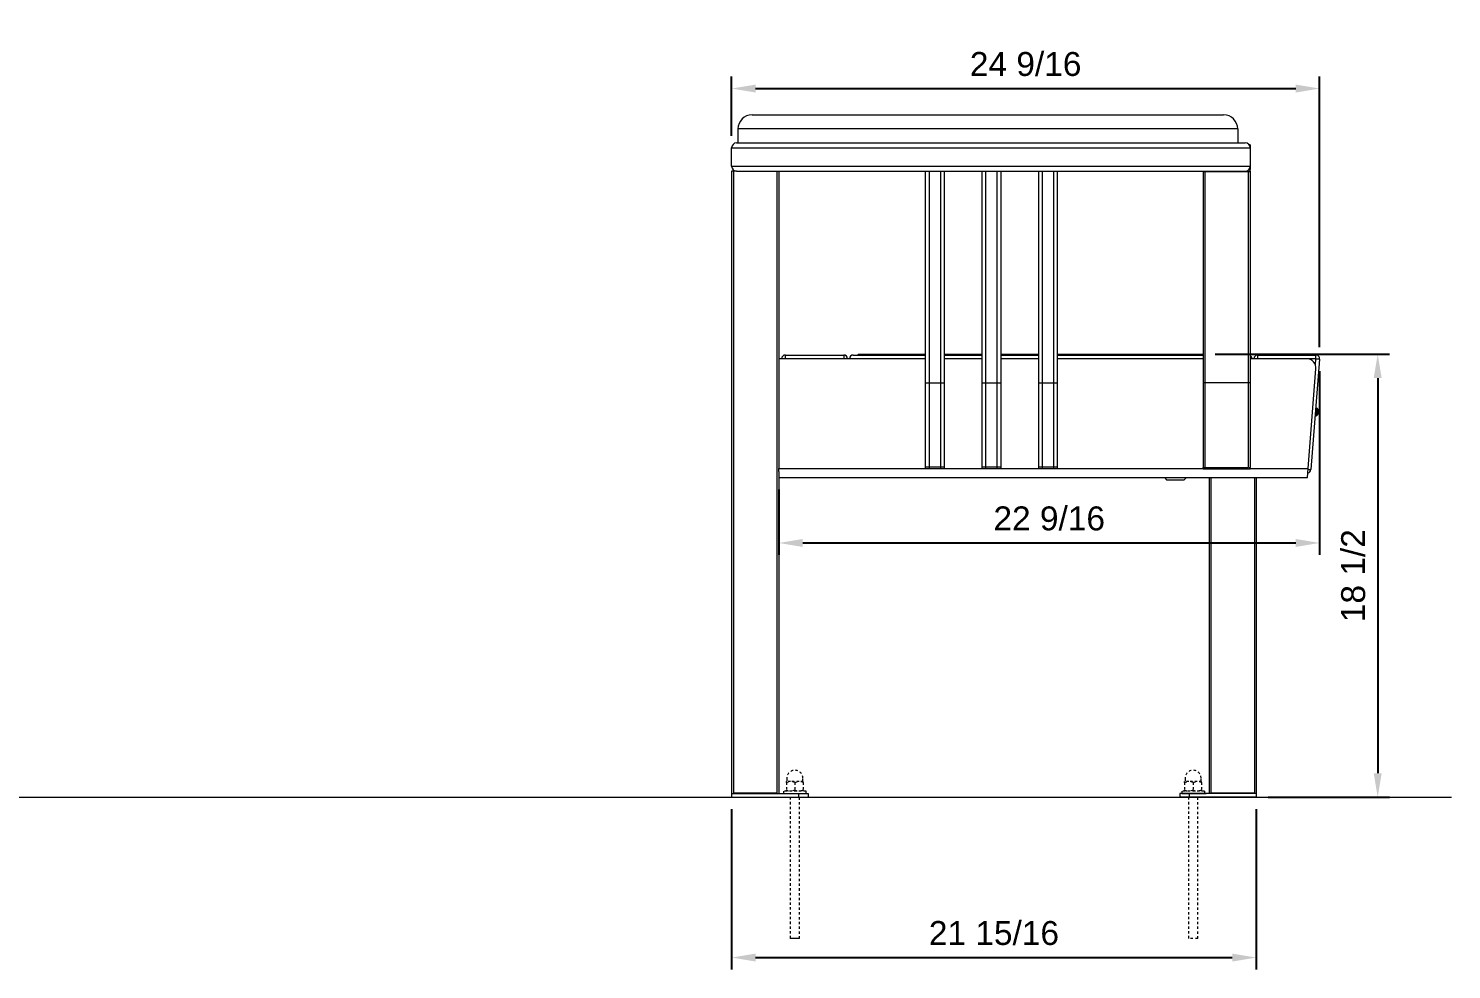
# Model space of a CAD drawing. Header units: inches. Extents: x -1 to 190, y -8 to 118.
# Drawn here: x 125.2 to 184.6, y 78.8 to 118.1 of the extents above; entities that cross this region are included whole.
import ezdxf

# ---------------------------------------------------------------- set-up
doc = ezdxf.new("R2010")
doc.units = ezdxf.units.IN
doc.linetypes.add('HIDDEN', pattern=[1.905, 1.27, -0.635])
for name, color, linetype, lineweight in [('ZANO_R', 7, 'Continuous', 0), ('ZANO_R_przerywana', 250, 'HIDDEN', 0), ('ZANO_W', 1, 'Continuous', 0)]:
    doc.layers.add(name, color=color, linetype=linetype, lineweight=lineweight)
doc.styles.get("Standard").update_dxf_attribs({"font": 'ARIALUNI.TTF'})
doc.dimstyles.new('amerykanie', dxfattribs={"dimtxt": 50, "dimasz": 50, "dimexe": 0.5, "dimexo": 0.5, "dimgap": 1, "dimtad": 1, "dimdec": 0, "dimzin": 0, "dimlunit": 5, "dimtxsty": 'Standard', "dimcen": 0.09, "dimclrd": 1, "dimclre": 1, "dimclrt": 1, "dimazin": 0, "dimtfac": 1, "dimtdec": 0, "dimtmove": 0, "dimatfit": 3, "dimfxl": 1, "dimtzin": 0, "dimarcsym": 1})

# ---------------------------------------------------------------- blocks, each defined once
blk = doc.blocks.new('*D370')
at = {"layer": 'ZANO_W', "color": 1, "lineweight": -2}
for p, q in [((179.104, 103.813), (179.104, 96.132)), ((156.512, 98.864), (156.512, 96.132)), ((157.512, 96.632), (178.104, 96.632))]:
    blk.add_line(p, q, dxfattribs=at)
at = {"layer": 'ZANO_W', "color": 1}
for points in [[(157.512, 96.798), (157.512, 96.465), (156.512, 96.632)], [(178.104, 96.465), (178.104, 96.798), (179.104, 96.632)]]:
    blk.add_solid(points, dxfattribs=at)
at = {"layer": 'ZANO_W', "color": 1, "insert": (167.808, 97.651), "char_height": 1, "attachment_point": 5}
blk.add_mtext('22 9/16', dxfattribs=at)
blk = doc.blocks.new('*D371')
at = {"layer": 'ZANO_W', "color": 1, "lineweight": -2}
for p, q in [((174.734, 104.517), (182.028, 104.517)), ((181.528, 103.517), (181.528, 87.013)), ((176.955, 86.013), (182.028, 86.013))]:
    blk.add_line(p, q, dxfattribs=at)
at = {"layer": 'ZANO_W', "color": 1}
for points in [[(181.695, 103.517), (181.361, 103.517), (181.528, 104.517)], [(181.361, 87.013), (181.695, 87.013), (181.528, 86.013)]]:
    blk.add_solid(points, dxfattribs=at)
at = {"layer": 'ZANO_W', "color": 1, "insert": (180.509, 95.265), "char_height": 1, "attachment_point": 5, "rotation": 90}
blk.add_mtext('18 1/2', dxfattribs=at)
blk = doc.blocks.new('*D374')
at = {"layer": 'ZANO_W', "color": 1, "lineweight": -2}
for p, q in [((154.543, 113.639), (154.543, 116.115)), ((179.104, 104.813), (179.104, 116.115)), ((155.543, 115.615), (178.104, 115.615))]:
    blk.add_line(p, q, dxfattribs=at)
at = {"layer": 'ZANO_W', "color": 1}
for points in [[(155.543, 115.781), (155.543, 115.448), (154.543, 115.615)], [(178.104, 115.448), (178.104, 115.781), (179.104, 115.615)]]:
    blk.add_solid(points, dxfattribs=at)
at = {"layer": 'ZANO_W', "color": 1, "insert": (166.823, 116.634), "char_height": 1, "attachment_point": 5}
blk.add_mtext('24 9/16', dxfattribs=at)
blk = doc.blocks.new('*D381')
at = {"layer": 'ZANO_W', "color": 1, "lineweight": -2}
for p, q in [((154.543, 85.513), (154.543, 78.812)), ((176.455, 85.513), (176.455, 78.812)), ((155.543, 79.312), (175.455, 79.312))]:
    blk.add_line(p, q, dxfattribs=at)
at = {"layer": 'ZANO_W', "color": 1}
for points in [[(155.543, 79.478), (155.543, 79.145), (154.543, 79.312)], [(175.455, 79.145), (175.455, 79.478), (176.455, 79.312)]]:
    blk.add_solid(points, dxfattribs=at)
at = {"layer": 'ZANO_W', "color": 1, "insert": (165.499, 80.331), "char_height": 1, "attachment_point": 5}
blk.add_mtext('21 15/16', dxfattribs=at)

msp = doc.modelspace()

# ---------------------------------------------------------------- linework, layer by layer
at = {"layer": 'ZANO_R'}
for p, q in [((155.39775, 114.51772), (175.08873, 114.51772)), ((175.67946, 113.927), (154.80703, 113.927)), ((154.80703, 113.927), (154.80703, 113.34415)), ((175.67946, 113.927), (175.67946, 113.34415)), ((154.54282, 113.13936), (176.20289, 113.13936)), ((154.54282, 112.36747), (154.54282, 113.13936)), ((154.7476, 113.34415), (175.9981, 113.34415)), ((176.20289, 113.26408), (176.16053, 113.26408)), ((176.20289, 113.25062), (176.17003, 113.25062)), ((176.20289, 113.26408), (176.20289, 113.13936)), ((176.20289, 113.25062), (176.20289, 113.13936)), ((176.20289, 113.13936), (176.20289, 112.36747)), ((154.54282, 112.36747), (176.20289, 112.36747)), ((176.20289, 112.36747), (176.20289, 112.22895)), ((176.20289, 112.36747), (176.20289, 112.24241)), ((154.54282, 112.16268), (154.54282, 86.1706)), ((154.62158, 112.16268), (154.54282, 112.16268)), ((154.62158, 112.16268), (154.62158, 86.18014)), ((154.7476, 112.16268), (154.62158, 112.16268)), ((154.70035, 112.17168), (154.70035, 112.16268)), ((154.7476, 112.16268), (175.9981, 112.16268)), ((156.43315, 112.16268), (156.43315, 86.18014)), ((156.51192, 112.16268), (156.51192, 104.32568)), ((162.63189, 112.16268), (162.63189, 104.51707)), ((162.63191, 112.16268), (162.63191, 103.30174)), ((162.78944, 112.16268), (162.78944, 103.30174)), ((163.26202, 112.16268), (163.26202, 103.30174)), ((163.41955, 112.16268), (163.41955, 103.30174)), ((164.99481, 112.16268), (164.99481, 104.51707)), ((164.99483, 112.16268), (164.99483, 103.30174)), ((165.15235, 112.16268), (165.15235, 103.30174)), ((165.62494, 112.16268), (165.62494, 103.30174)), ((165.78246, 112.16268), (165.78246, 103.30174)), ((167.35773, 112.16268), (167.35773, 104.56212)), ((167.35774, 112.16268), (167.35774, 103.30174)), ((167.51528, 112.16268), (167.51528, 103.30174)), ((167.98785, 112.16268), (167.98785, 103.30174)), ((168.14538, 112.16268), (168.14538, 103.30174)), ((174.2338, 112.1564), (174.2338, 112.16268)), ((174.2338, 112.1564), (174.31255, 112.1564)), ((174.2338, 112.1564), (174.2338, 103.33049)), ((174.31255, 112.15638), (174.31255, 112.16268)), ((174.31255, 112.15638), (176.12412, 112.15638)), ((174.31255, 112.15638), (174.31255, 103.33049)), ((176.03092, 112.16533), (176.12412, 112.16533)), ((176.12412, 112.16533), (176.12412, 112.20605)), ((176.12412, 112.15638), (176.12412, 112.16533)), ((176.12412, 112.1564), (176.20289, 112.1564)), ((176.12412, 112.15638), (176.12412, 103.33049)), ((176.20289, 112.22895), (176.14893, 112.22895)), ((176.20289, 112.24241), (176.16026, 112.24241)), ((176.20289, 112.1564), (176.20289, 112.22895)), ((176.20289, 112.16986), (176.20289, 112.1564)), ((176.20289, 112.1564), (176.20289, 103.33049)), ((156.51192, 104.32568), (156.51192, 99.73768)), ((162.63191, 104.32568), (156.51192, 104.32568)), ((156.78759, 104.32568), (156.78759, 104.48321)), ((156.78759, 104.48321), (159.22927, 104.48321)), ((159.22927, 104.48321), (159.22927, 104.32568)), ((159.46557, 104.32583), (159.46557, 104.32568)), ((162.63191, 104.32583), (159.46557, 104.32583)), ((159.61625, 104.48321), (159.5837, 104.48321)), ((159.5837, 104.48321), (159.5837, 104.47835)), ((159.62309, 104.48335), (162.63191, 104.48335)), ((159.83969, 104.51707), (159.80597, 104.48335)), ((159.83969, 104.51707), (159.97415, 104.51707)), ((159.96018, 104.48335), (159.97415, 104.51707)), ((159.97415, 104.51707), (162.63191, 104.51707)), ((163.41955, 104.51707), (164.99483, 104.51707)), ((163.41955, 104.48335), (164.99483, 104.48335)), ((164.99483, 104.32583), (163.41955, 104.32583)), ((164.99483, 104.32568), (163.41955, 104.32568)), ((165.78246, 104.51707), (167.35774, 104.51707)), ((165.78246, 104.48335), (167.35774, 104.48335)), ((167.35774, 104.32583), (165.78246, 104.32583)), ((167.35774, 104.32568), (165.78246, 104.32568)), ((168.14538, 104.51707), (174.2338, 104.51707)), ((168.14538, 104.48335), (174.2338, 104.48335)), ((174.2338, 104.32583), (168.14538, 104.32583)), ((174.2338, 104.32568), (168.14538, 104.32568)), ((176.28165, 104.32583), (176.20289, 104.32583)), ((178.55748, 104.32568), (176.20289, 104.32568)), ((176.28165, 104.32583), (176.28165, 104.32568)), ((176.51794, 104.32568), (176.51794, 104.48321)), ((176.51794, 104.48321), (178.94674, 104.48321)), ((178.94674, 104.32568), (178.55748, 104.32568)), ((179.10378, 104.31332), (178.74045, 99.69668)), ((178.92656, 104.06924), (178.94674, 104.32568)), ((178.94674, 104.32568), (178.94674, 104.48321)), ((178.62242, 99.73768), (178.95009, 103.90096)), ((162.78944, 103.30174), (162.63191, 103.30174)), ((162.63191, 103.30174), (162.63191, 99.81645)), ((163.26202, 103.30174), (162.78944, 103.30174)), ((162.78944, 103.30174), (162.78944, 99.81645)), ((163.41955, 103.30174), (163.26202, 103.30174)), ((163.26202, 103.30174), (163.26202, 99.81645)), ((163.41955, 103.30174), (163.41955, 99.81645)), ((165.15235, 103.30174), (164.99483, 103.30174)), ((164.99483, 103.30174), (164.99483, 99.81645)), ((165.62494, 103.30174), (165.15235, 103.30174)), ((165.15235, 103.30174), (165.15235, 99.81645)), ((165.78246, 103.30174), (165.62494, 103.30174)), ((165.62494, 103.30174), (165.62494, 99.81645)), ((165.78246, 103.30174), (165.78246, 99.81645)), ((167.51528, 103.30174), (167.35774, 103.30174)), ((167.35774, 103.30174), (167.35774, 99.81645)), ((167.98785, 103.30174), (167.51528, 103.30174)), ((167.51528, 103.30174), (167.51528, 99.81645)), ((168.14538, 103.30174), (167.98785, 103.30174)), ((167.98785, 103.30174), (167.98785, 99.81645)), ((168.14538, 103.30174), (168.14538, 99.81645)), ((174.2338, 103.33049), (174.31255, 103.33049)), ((174.2338, 103.33049), (174.2338, 99.78611)), ((174.31255, 103.33049), (176.12412, 103.33049)), ((174.31255, 103.33049), (174.31255, 99.78611)), ((176.12412, 103.33049), (176.12412, 99.78611)), ((176.12412, 103.33049), (176.20289, 103.33049)), ((176.20289, 103.33049), (176.20289, 99.78611)), ((178.97603, 102.26234), (178.96221, 102.26342)), ((178.93748, 101.94934), (178.95131, 101.94825)), ((179.01158, 101.98728), (179.02171, 102.01566)), ((179.03502, 102.18474), (179.02945, 102.21436)), ((156.51192, 99.61216), (156.51192, 99.73768)), ((156.51192, 99.73768), (162.63191, 99.73768)), ((156.51192, 99.61216), (156.51192, 86.1706)), ((156.51192, 99.36355), (178.59298, 99.36355)), ((162.63191, 99.81645), (162.63191, 99.73768)), ((162.63191, 99.81645), (162.78944, 99.81645)), ((162.63191, 99.73768), (162.78944, 99.73768)), ((162.78944, 99.81645), (162.78944, 99.73768)), ((162.78944, 99.81645), (163.26202, 99.81645)), ((162.78944, 99.73768), (163.26202, 99.73768)), ((163.26202, 99.81645), (163.26202, 99.73768)), ((163.26202, 99.81645), (163.41955, 99.81645)), ((163.26202, 99.73768), (163.41955, 99.73768)), ((163.41955, 99.81645), (163.41955, 99.73768)), ((163.41955, 99.73768), (164.99483, 99.73768)), ((164.99483, 99.81645), (164.99483, 99.73768)), ((164.99483, 99.81645), (165.15235, 99.81645)), ((164.99483, 99.73768), (165.15235, 99.73768)), ((165.15235, 99.81645), (165.15235, 99.73768)), ((165.15235, 99.81645), (165.62494, 99.81645)), ((165.15235, 99.73768), (165.62494, 99.73768)), ((165.62494, 99.81645), (165.62494, 99.73768)), ((165.62494, 99.81645), (165.78246, 99.81645)), ((165.62494, 99.73768), (165.78246, 99.73768)), ((165.78246, 99.81645), (165.78246, 99.73768)), ((165.78246, 99.73768), (167.35774, 99.73768)), ((167.35774, 99.81645), (167.35774, 99.73768)), ((167.35774, 99.81645), (167.51528, 99.81645)), ((167.35774, 99.73768), (167.51528, 99.73768)), ((167.51528, 99.81645), (167.51528, 99.73768)), ((167.51528, 99.81645), (167.98785, 99.81645)), ((167.51528, 99.73768), (167.98785, 99.73768)), ((167.98785, 99.81645), (167.98785, 99.73768)), ((167.98785, 99.81645), (168.14538, 99.81645)), ((167.98785, 99.73768), (168.14538, 99.73768)), ((168.14538, 99.81645), (168.14538, 99.73768)), ((168.14538, 99.73768), (174.2338, 99.73768)), ((172.62342, 99.36355), (172.72595, 99.26102)), ((173.43483, 99.26102), (173.53737, 99.36355)), ((174.2338, 99.78611), (174.28722, 99.78611)), ((174.2338, 99.72081), (174.2338, 99.78611)), ((174.43858, 99.72081), (174.2338, 99.72081)), ((174.31255, 99.79957), (174.28722, 99.79957)), ((174.31255, 99.78611), (176.12412, 99.78611)), ((174.43858, 99.72081), (174.43858, 99.78611)), ((175.9981, 99.72081), (174.43858, 99.72081)), ((174.48583, 99.36355), (174.48583, 86.1706)), ((174.5646, 99.36355), (174.5646, 86.18014)), ((175.9981, 99.72081), (175.9981, 99.78611)), ((176.20289, 99.72081), (175.9981, 99.72081)), ((176.14946, 99.79957), (176.12412, 99.79957)), ((176.14946, 99.78611), (176.20289, 99.78611)), ((176.20289, 99.72081), (176.20289, 99.78611)), ((176.20289, 99.73768), (178.62242, 99.73768)), ((176.37617, 99.36355), (176.37617, 86.18014)), ((176.45493, 99.36355), (176.45493, 86.1706)), ((173.43483, 99.26102), (172.72595, 99.26102)), ((154.54282, 86.1706), (157.33893, 86.1706)), ((154.54282, 86.1706), (154.54282, 86.01307)), ((154.54282, 86.01307), (157.33893, 86.01307)), ((156.43315, 86.18014), (154.62158, 86.18014)), ((154.62158, 86.18014), (154.62158, 86.1706)), ((156.43315, 86.18014), (156.43315, 86.1706)), ((157.33893, 86.1706), (157.33893, 86.01307)), ((157.33893, 86.1706), (157.73275, 86.1706)), ((157.33893, 86.01307), (157.73275, 86.01307)), ((157.73275, 86.1706), (157.73275, 86.01307)), ((173.265, 86.1706), (173.265, 86.01307)), ((173.65882, 86.1706), (173.265, 86.1706)), ((173.65882, 86.01307), (173.265, 86.01307)), ((173.65882, 86.1706), (173.65882, 86.01307)), ((176.45493, 86.1706), (173.65882, 86.1706)), ((176.45493, 86.01307), (173.65882, 86.01307)), ((173.97387, 86.1706), (174.36769, 86.1706)), ((176.37617, 86.18014), (174.5646, 86.18014)), ((174.5646, 86.18014), (174.5646, 86.1706)), ((176.37617, 86.18014), (176.37617, 86.1706)), ((176.45493, 86.1706), (176.45493, 86.01307))]:
    msp.add_line(p, q, dxfattribs=at)
at = {"layer": 'ZANO_R', "flags": 128}
for points in [[(178.94674, 104.32568), (178.97738, 104.32327), (179.00683, 104.32095), (179.03399, 104.31881), (179.05778, 104.31694), (179.07731, 104.3154), (179.09183, 104.31426), (179.10077, 104.31355), (179.10378, 104.31332)], [(178.96221, 102.26342), (178.96217, 102.26299), (178.96135, 102.25257), (178.95951, 102.22917), (178.95681, 102.19485), (178.95348, 102.15267), (178.94984, 102.10639)], [(178.97603, 102.26234), (178.97599, 102.2619), (178.97517, 102.25148), (178.97333, 102.22808), (178.97063, 102.19376), (178.96731, 102.15159), (178.96367, 102.1053)], [(178.94984, 102.10639), (178.9462, 102.0601), (178.94288, 102.01792), (178.94018, 101.9836), (178.93834, 101.9602), (178.93752, 101.94978), (178.93748, 101.94934)], [(178.96367, 102.1053), (178.96003, 102.05901), (178.9567, 102.01683), (178.95401, 101.98252), (178.95216, 101.95911), (178.95134, 101.94869), (178.95131, 101.94825)], [(179.02051, 102.10082), (179.01728, 102.05981), (179.0145, 102.02433), (179.01252, 101.99918), (179.01161, 101.98776), (179.01158, 101.98728)], [(179.02945, 102.21436), (179.02942, 102.21388), (179.02851, 102.20246), (179.02653, 102.17731), (179.02374, 102.14184), (179.02051, 102.10082)], [(179.02836, 102.1002), (179.02582, 102.06785), (179.02366, 102.04042), (179.02221, 102.0221), (179.02171, 102.01566)], [(179.03502, 102.18474), (179.03451, 102.17831), (179.03307, 102.15999), (179.03091, 102.13256), (179.02836, 102.1002)], [(178.62081, 99.7061), (178.6435, 99.70431), (178.67065, 99.70218), (178.69445, 99.7003), (178.71398, 99.69877), (178.7285, 99.69762), (178.73742, 99.69692), (178.74045, 99.69668)]]:
    msp.add_lwpolyline(points, dxfattribs=at)
at = {"layer": 'ZANO_R'}
msp.add_lwpolyline([(-1.12892, 86.01307), (184.61255, 86.01307)], dxfattribs=at)
for centre, radius, start, end in [((155.39776, 113.927), 0.59073, 90, 180), ((175.08873, 113.927), 0.59073, 0, 90), ((154.7476, 113.13936), 0.20479, 90, 180), ((175.9981, 113.13936), 0.20479, 0, 90), ((154.7476, 112.36747), 0.20479, 180, 270), ((175.9981, 112.36747), 0.20479, 270, 0), ((156.78759, 104.32568), 0.15753, 90, 180), ((159.22927, 104.32568), 0.15753, 0, 90), ((159.62309, 104.32583), 0.15753, 90, 180), ((176.12412, 104.32583), 0.15753, 0, 60), ((176.51794, 104.32568), 0.15753, 90, 180), ((178.55748, 103.93186), 0.39382, 355.5, 90), ((178.94674, 104.32568), 0.15753, 355.5, 90), ((178.96066, 102.2438), 0.01969, 85.5, 175.5), ((178.97139, 102.20345), 0.05907, 10.6504767, 85.5), ((178.93903, 101.96897), 0.01969, 175.5, 265.5), ((178.95594, 102.00714), 0.05907, 265.5, 340.3495233), ((178.5834, 99.70904), 0.15753, 279.3849426, 355.5)]:
    msp.add_arc(centre, radius, start, end, dxfattribs=at)
for points, knots in [([(178.59298, 99.36355), (178.59376, 99.36776), (178.59531, 99.37617), (178.60023, 99.43662), (178.60451, 99.49728), (178.60651, 99.52562)], [0, 0, 0, 0, 0.34752564, 0.6951437, 1, 1, 1, 1]), ([(178.60651, 99.52562), (178.60916, 99.55846), (178.61447, 99.62415), (178.61977, 99.69983), (178.62242, 99.73768)], [0, 0, 0, 0, 0.50000147, 1, 1, 1, 1])]:
    msp.add_open_spline(points, degree=3, knots=knots, dxfattribs=at)
at = {"layer": 'ZANO_R_przerywana', "ltscale": 0.05}
for p, q in [((156.84667, 86.80071), (156.84667, 86.67272)), ((157.51616, 86.67272), (157.51616, 86.80071)), ((173.4816, 86.80071), (173.4816, 86.67272)), ((174.15109, 86.67272), (174.15109, 86.80071)), ((156.70883, 86.26905), (156.70883, 86.1706)), ((157.654, 86.26905), (156.70883, 86.26905)), ((156.82697, 86.63122), (156.82697, 86.66287)), ((157.00419, 86.66287), (156.82697, 86.66287)), ((156.82697, 86.63122), (156.82697, 86.30071)), ((156.82697, 86.26905), (156.82697, 86.30071)), ((157.35863, 86.66287), (157.00419, 86.66287)), ((157.18141, 86.63122), (157.18141, 86.30071)), ((157.53585, 86.66287), (157.35863, 86.66287)), ((157.53585, 86.63122), (157.53585, 86.66287)), ((157.53585, 86.63122), (157.53585, 86.30071)), ((157.53585, 86.26905), (157.53585, 86.30071)), ((157.654, 86.1706), (157.654, 86.26905)), ((173.34376, 86.26905), (173.34376, 86.1706)), ((174.28893, 86.26905), (173.34376, 86.26905)), ((173.46191, 86.63122), (173.46191, 86.66287)), ((173.63913, 86.66287), (173.46191, 86.66287)), ((173.46191, 86.63122), (173.46191, 86.30071)), ((173.46191, 86.26905), (173.46191, 86.30071)), ((173.99357, 86.66287), (173.63913, 86.66287)), ((173.81635, 86.63122), (173.81635, 86.30071)), ((174.17078, 86.66287), (173.99357, 86.66287)), ((174.17078, 86.63122), (174.17078, 86.66287)), ((174.17078, 86.63122), (174.17078, 86.30071)), ((174.17078, 86.26905), (174.17078, 86.30071)), ((156.9845, 86.01307), (156.9845, 80.10578)), ((157.37832, 80.10578), (157.37832, 86.01307)), ((173.61944, 86.01307), (173.61944, 80.10578)), ((174.01326, 80.10578), (174.01326, 86.01307)), ((174.01326, 80.10578), (173.61944, 80.10578))]:
    msp.add_line(p, q, dxfattribs=at)
at = {"layer": 'ZANO_R_przerywana'}
msp.add_line((157.37832, 80.10578), (156.9845, 80.10578), dxfattribs=at)
at = {"layer": 'ZANO_R_przerywana', "ltscale": 0.05, "flags": 128}
for points in [[(156.82697, 86.63122), (156.9138, 86.65418), (157.00419, 86.66287)], [(157.18141, 86.30071), (157.09459, 86.27774), (157.00419, 86.26905)], [(157.18141, 86.63122), (157.26824, 86.65418), (157.35863, 86.66287)], [(157.53585, 86.30071), (157.44903, 86.27774), (157.35863, 86.26905)], [(173.46191, 86.63122), (173.54873, 86.65418), (173.63913, 86.66287)], [(173.81635, 86.30071), (173.72952, 86.27774), (173.63913, 86.26905)], [(173.81635, 86.63122), (173.90317, 86.65418), (173.99357, 86.66287)], [(174.17078, 86.30071), (174.08396, 86.27774), (173.99357, 86.26905)]]:
    msp.add_lwpolyline(points, dxfattribs=at)
at = {"layer": 'ZANO_R_przerywana', "ltscale": 0.05}
msp.add_lwpolyline([(174.28893, 86.26905), (174.28893, 86.1706)], dxfattribs=at)
at = {"layer": 'ZANO_R_przerywana'}
for points in [[(156.70883, 86.1706), (157.654, 86.1706)], [(156.9845, 86.01307), (157.37832, 86.01307)], [(173.34376, 86.1706), (174.28893, 86.1706)], [(173.61944, 86.01307), (174.01326, 86.01307)]]:
    msp.add_lwpolyline(points, dxfattribs=at)
at = {"layer": 'ZANO_R_przerywana', "ltscale": 0.05}
for centre, radius, start, end in [((157.18141, 86.80071), 0.33475, 0, 180), ((173.81635, 86.80071), 0.33475, 0, 180), ((157.00873, 86.80632), 0.53729, 250.2278748, 269.5164189), ((156.83682, 86.67272), 0.00985, 270, 0), ((156.99966, 86.12564), 0.53725, 70.2269114, 89.5166797), ((157.36317, 86.80632), 0.53729, 250.2279276, 269.516399), ((157.3541, 86.12564), 0.53725, 70.2269286, 89.5166626), ((157.526, 86.67272), 0.00985, 180, 270), ((173.64366, 86.80632), 0.53729, 250.2278748, 269.5164189), ((173.47175, 86.67272), 0.00985, 270, 0), ((173.6346, 86.12564), 0.53725, 70.2269114, 89.5166797), ((173.9981, 86.80632), 0.53729, 250.2279276, 269.516399), ((173.98903, 86.12564), 0.53725, 70.2269286, 89.5166626), ((174.16094, 86.67272), 0.00985, 180, 270)]:
    msp.add_arc(centre, radius, start, end, dxfattribs=at)

# ---------------------------------------------------------------- dimensions: what is measured, and where the dimension line sits
at = {"layer": 'ZANO_W'}
for base, p1, p2, picture, middle in [((179.10378, 115.61473), (154.54282, 113.13936), (179.10378, 104.31332), '*D374', (166.8233, 116.63383)), ((179.10378, 96.63178), (156.51192, 99.36355), (179.10378, 104.31332), '*D370', (167.80785, 97.65088)), ((176.45493, 79.31165), (154.54282, 86.01307), (176.45493, 86.01307), '*D381', (165.49888, 80.33075))]:
    dim = msp.add_linear_dim(base=base, p1=p1, p2=p2, dimstyle='amerykanie', override={"dimtxt": 1, "dimasz": 1, "dimgap": 0.5, "dimdec": 4, "dimaunit": 1, "dimadec": 1, "dimtdec": 4, "dimtmove": 1, "dimfrac": 2}, dxfattribs=at)
    dim.commit()
    dim.dimension.update_dxf_attribs({"geometry": picture, "text_midpoint": middle})
dim = msp.add_linear_dim(base=(181.52788, 86.01307), p1=(174.2338, 104.51707), p2=(176.45493, 86.01307), angle=90, dimstyle='amerykanie', override={"dimtxt": 1, "dimasz": 1, "dimgap": 0.5, "dimdec": 4, "dimaunit": 1, "dimadec": 1, "dimtdec": 4, "dimtmove": 1, "dimfrac": 2}, dxfattribs=at)
dim.commit()
dim.dimension.update_dxf_attribs({"geometry": '*D371', "text_midpoint": (180.50878, 95.26507)})

doc.saveas('drawing.dxf')
